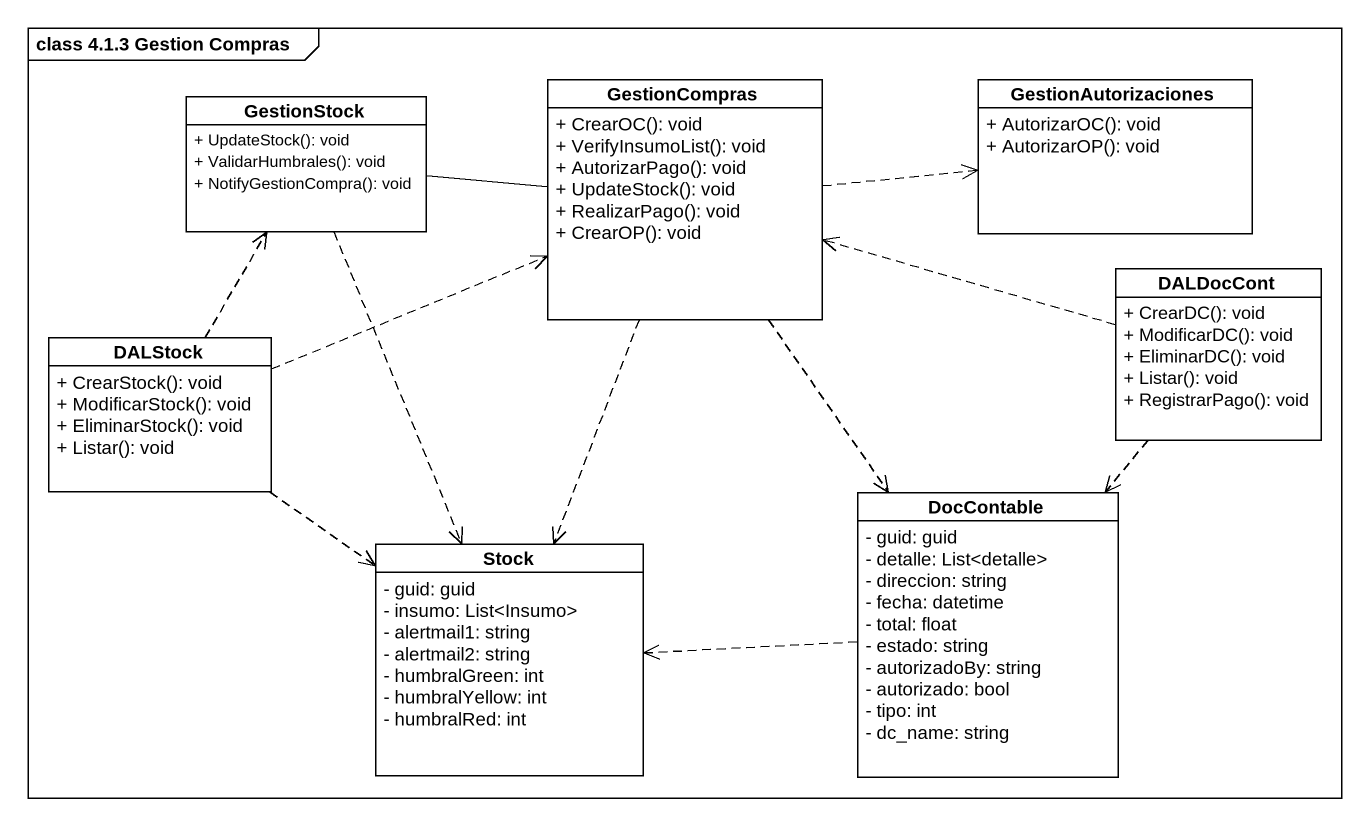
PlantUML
@startuml
mainframe class 4.1.3 Gestion Compras
hide circle
hide empty members
skinparam classAttributeIconSize 0
class GestionStock {
  + UpdateStock(): void
  + ValidarHumbrales(): void
  + NotifyGestionCompra(): void
}
class GestionCompras {
  + CrearOC(): void
  + VerifyInsumoList(): void
  + AutorizarPago(): void
  + UpdateStock(): void
  + RealizarPago(): void
  + CrearOP(): void
}
class GestionAutorizaciones {
  + AutorizarOC(): void
  + AutorizarOP(): void
}
class DALDocCont {
  + CrearDC(): void
  + ModificarDC(): void
  + EliminarDC(): void
  + Listar(): void
  + RegistrarPago(): void
}
class DALStock {
  + CrearStock(): void
  + ModificarStock(): void
  + EliminarStock(): void
  + Listar(): void
}
class DocContable {
  - guid: guid
  - detalle: List<detalle>
  - direccion: string
  - fecha: datetime
  - total: float
  - estado: string
  - autorizadoBy: string
  - autorizado: bool
  - tipo: int
  - dc_name: string
}
class Stock {
  - guid: guid
  - insumo: List<Insumo>
  - alertmail1: string
  - alertmail2: string
  - humbralGreen: int
  - humbralYellow: int
  - humbralRed: int
}
GestionStock -right- GestionCompras
GestionStock ..> Stock
GestionCompras .right.> GestionAutorizaciones
GestionCompras ..> DocContable
GestionCompras ..> Stock
DALDocCont .left.> GestionCompras
DALDocCont ..> DocContable
DALStock .up.> GestionStock
DALStock .right.> GestionCompras
DALStock ..> Stock
DocContable .left.> Stock
@enduml
